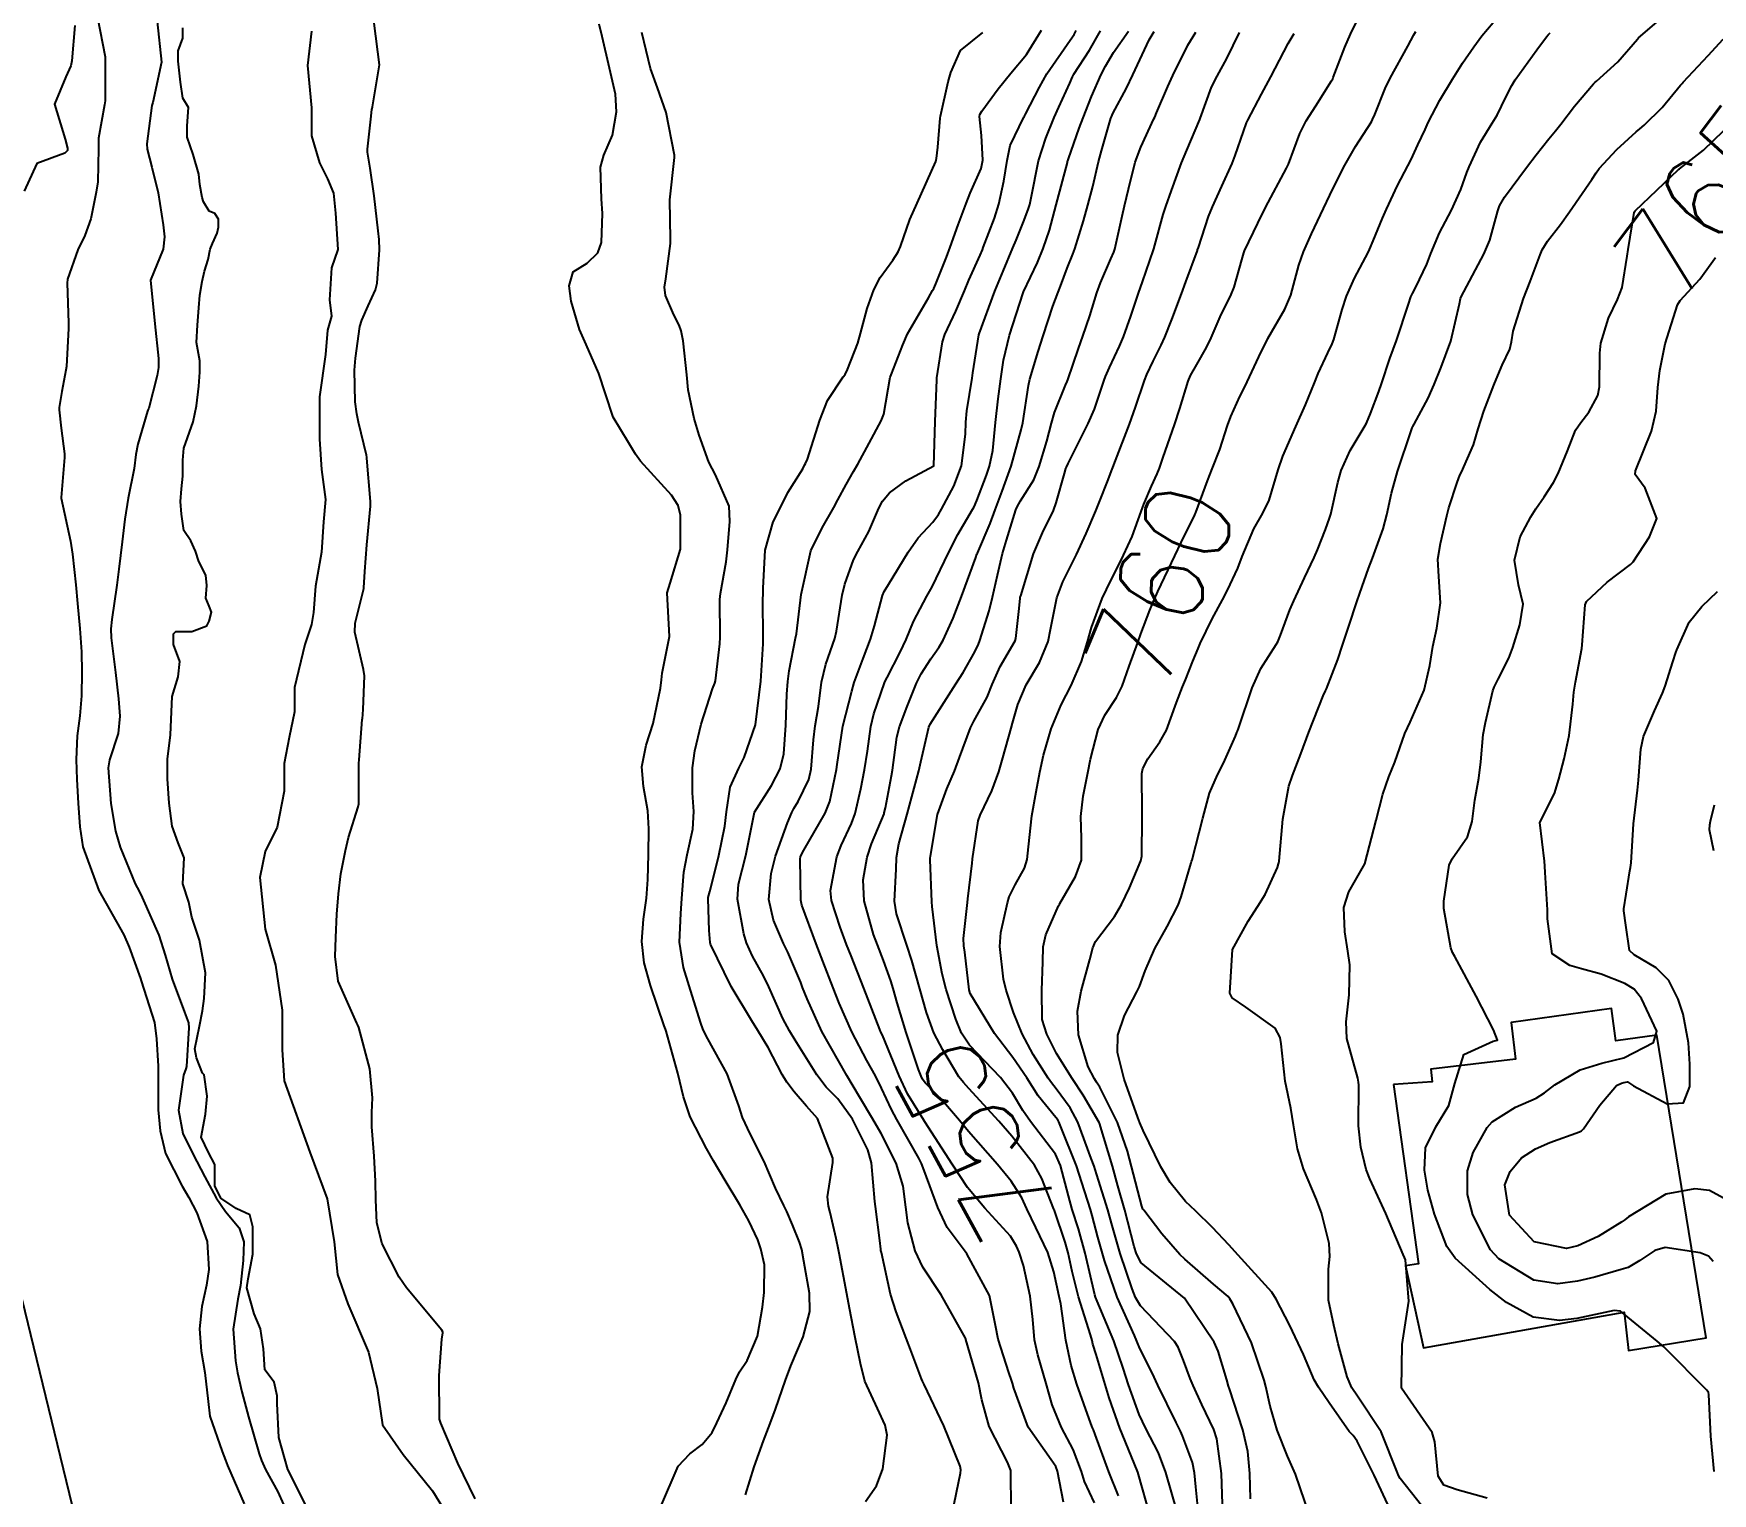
# Model space of a CAD drawing. Header units: metres. Extents: x 318500 to 325275, y 7408834 to 7428799.
# Drawn here: x 322140.8 to 322217.8, y 7422461.1 to 7422528 of the extents above; entities that cross this region are included whole.
import ezdxf
from ezdxf.enums import TextEntityAlignment as Align

# ---------------------------------------------------------------- set-up
doc = ezdxf.new("R2010")
doc.units = ezdxf.units.M
doc.header["$MEASUREMENT"] = 0
for name, color, linetype in [('Cotas', 45, 'Continuous'), ('Curvas de Nivel 1m', 11, 'Continuous'), ('Curvas de Nivel 5m', 15, 'Continuous'), ('Divisas', 45, 'Continuous'), ('Edificações', 30, 'Continuous'), ('Hidrografia', 140, 'Continuous'), ('Vias Primárias', 230, 'Continuous')]:
    doc.layers.add(name, color=color, linetype=linetype)
doc.styles.add('Style-STANDARD', font='STANDARD.shx')

msp = doc.modelspace()

# ---------------------------------------------------------------- linework, layer by layer
at = {"layer": 'Curvas de Nivel 1m', "flags": 128}
for points, elevation in [([(322143.747, 7422528.726), (322144.098, 7422526.927), (322144.098, 7422526.722), (322144.093, 7422524.911), (322144.067, 7422524.722), (322143.787, 7422523.194), (322143.783, 7422522.725), (322143.754, 7422521.198), (322143.679, 7422520.725), (322143.43, 7422519.505), (322143.154, 7422518.73), (322142.846, 7422518.078), (322142.373, 7422516.738), (322142.348, 7422516.557), (322142.405, 7422514.737), (322142.406, 7422514.469), (322142.314, 7422512.738), (322142.293, 7422512.562), (322142.103, 7422511.589), (322141.982, 7422510.852), (322141.98, 7422510.742), (322142.078, 7422509.91), (322142.229, 7422508.738), (322142.235, 7422508.562), (322142.072, 7422506.74), (322142.073, 7422506.706), (322142.507, 7422504.735), (322142.6, 7422504.135), (322142.754, 7422502.732), (322142.822, 7422501.881), (322142.936, 7422500.73), (322143.014, 7422499.659), (322143.018, 7422498.729), (322143.005, 7422497.643), (322142.924, 7422496.73), (322142.809, 7422495.818), (322142.767, 7422494.731), (322142.789, 7422493.808), (322142.857, 7422492.73), (322142.925, 7422491.643), (322143.068, 7422490.728), (322143.8, 7422488.72), (322144.953, 7422486.702), (322145.194, 7422486.129), (322145.712, 7422484.691), (322145.748, 7422484.589), (322146.354, 7422482.68), (322146.453, 7422481.934), (322146.515, 7422480.678), (322146.52, 7422479.519), (322146.527, 7422478.677), (322146.612, 7422477.719), (322146.855, 7422476.672), (322147.618, 7422475.185), (322147.93, 7422474.657), (322148.301, 7422473.955), (322148.774, 7422472.648), (322148.849, 7422471.369), (322148.731, 7422470.648), (322148.526, 7422469.669), (322148.423, 7422468.651), (322148.494, 7422467.624), (322148.66, 7422466.643), (322148.815, 7422465.315), (322148.887, 7422464.639), (322149.456, 7422463.027), (322149.612, 7422462.628), (322149.7, 7422462.375), (322150.466, 7422460.62)], 748), ([(322146.478, 7422528.538), (322146.668, 7422526.684), (322146.281, 7422524.838), (322146.239, 7422524.691), (322146.006, 7422522.941), (322146.015, 7422522.694), (322146.238, 7422521.867), (322146.528, 7422520.685), (322146.752, 7422519.228), (322146.81, 7422518.681), (322146.758, 7422518.115), (322146.17, 7422516.69), (322146.363, 7422514.687), (322146.537, 7422513.097), (322146.53, 7422512.684), (322146.47, 7422512.329), (322146.092, 7422510.833), (322146.054, 7422510.727), (322146.039, 7422510.691), (322145.583, 7422509.181), (322145.497, 7422508.698), (322145.421, 7422508.067), (322145.153, 7422506.703), (322144.987, 7422505.744), (322144.865, 7422504.707), (322144.725, 7422503.443), (322144.62, 7422502.71), (322144.393, 7422501.141), (322144.348, 7422500.714), (322144.36, 7422500.308), (322144.564, 7422498.71), (322144.71, 7422497.501), (322144.768, 7422496.707), (322144.689, 7422495.917), (322144.296, 7422494.714), (322144.235, 7422494.354), (322144.357, 7422492.712), (322144.568, 7422491.439), (322144.773, 7422490.706), (322145.463, 7422489.037), (322145.645, 7422488.692), (322145.796, 7422488.399), (322146.554, 7422486.678), (322146.845, 7422485.758), (322147.161, 7422484.669), (322147.727, 7422483.148), (322147.906, 7422482.658), (322147.934, 7422482.441), (322147.824, 7422480.659), (322147.795, 7422480.553), (322147.686, 7422480.263), (322147.449, 7422478.663), (322147.654, 7422477.588), (322148.113, 7422476.655), (322148.66, 7422475.614), (322149.177, 7422474.644), (322149.604, 7422474.02), (322150.234, 7422473.268), (322150.455, 7422472.627), (322150.425, 7422471.78), (322150.298, 7422470.629), (322150.181, 7422470.001), (322149.967, 7422468.633), (322150.064, 7422467.173), (322150.166, 7422466.623), (322150.356, 7422465.762), (322150.666, 7422464.618), (322151.147, 7422462.92), (322151.253, 7422462.612), (322151.446, 7422462.2), (322152.006, 7422461.172), (322152.267, 7422460.597)], 747), ([(322195.317, 7422460.137), (322195.26, 7422462.023), (322195.052, 7422463.603), (322194.914, 7422464.028), (322194.357, 7422465.177), (322193.962, 7422466.043), (322193.834, 7422466.366), (322193.521, 7422467.197), (322193.28, 7422467.807), (322193.107, 7422468.056), (322191.554, 7422469.698), (322191.327, 7422470.082), (322191.174, 7422470.476), (322190.618, 7422472.09), (322190.214, 7422473.484), (322190.046, 7422474.096), (322189.63, 7422475.449), (322189.478, 7422475.943), (322189.423, 7422476.103), (322189.295, 7422476.455), (322188.682, 7422478.115), (322188.328, 7422478.772), (322187.685, 7422479.635), (322187.47, 7422479.916), (322187.324, 7422480.135), (322186.633, 7422481.219), (322186.122, 7422482.154), (322185.735, 7422483.137), (322185.386, 7422484.164), (322185.263, 7422484.657), (322185.095, 7422486.167), (322185.141, 7422486.805), (322185.448, 7422488.164), (322185.535, 7422488.431), (322185.812, 7422488.99), (322186.232, 7422489.745), (322186.362, 7422490.152), (322186.418, 7422490.733), (322186.57, 7422492.149), (322186.77, 7422493.243), (322186.942, 7422494.144), (322187.104, 7422494.93), (322187.452, 7422496.137), (322187.921, 7422497.235), (322188.369, 7422498.123), (322188.847, 7422499.216), (322189.123, 7422500.113), (322189.31, 7422500.77), (322189.8, 7422502.103), (322189.994, 7422502.522), (322190.777, 7422504.098), (322191.163, 7422504.953), (322191.577, 7422506.087), (322191.703, 7422506.427), (322192.058, 7422507.251), (322192.319, 7422507.824), (322192.414, 7422508.075), (322192.582, 7422508.579), (322193.106, 7422510.065), (322193.352, 7422510.811), (322193.738, 7422512.056), (322193.849, 7422512.329), (322194.132, 7422512.833), (322194.583, 7422513.606), (322194.785, 7422514.044), (322195.195, 7422515.004), (322195.712, 7422516.035), (322195.846, 7422516.362), (322196.194, 7422517.623), (322196.285, 7422517.942), (322196.32, 7422518.028), (322196.934, 7422519.304), (322197.275, 7422520.014), (322198.248, 7422521.826), (322198.328, 7422521.999), (322198.847, 7422523.416), (322199.138, 7422523.987), (322199.587, 7422524.684), (322200.308, 7422525.825), (322200.363, 7422525.915), (322200.385, 7422525.969), (322200.92, 7422527.368), (322201.178, 7422527.962), (322201.559, 7422528.741)], 759), ([(322199.299, 7422460.105), (322198.66, 7422461.982), (322198.295, 7422462.815), (322197.819, 7422463.995), (322197.496, 7422465.095), (322197.292, 7422466.002), (322197.219, 7422466.297), (322196.638, 7422468.009), (322195.786, 7422469.788), (322195.649, 7422470.019), (322195.562, 7422470.121), (322194.903, 7422470.697), (322193.587, 7422471.836), (322193.353, 7422472.054), (322192.522, 7422472.989), (322191.698, 7422474.079), (322191.662, 7422474.13), (322191.613, 7422474.265), (322191.144, 7422476.085), (322190.956, 7422476.781), (322190.493, 7422478.092), (322189.686, 7422479.714), (322189.54, 7422479.953), (322189.449, 7422480.104), (322189.153, 7422480.653), (322188.704, 7422482.115), (322188.656, 7422483.197), (322188.829, 7422484.114), (322189.227, 7422485.571), (322189.368, 7422486.106), (322189.494, 7422486.384), (322189.78, 7422486.766), (322190.355, 7422487.531), (322190.683, 7422488.091), (322191.048, 7422488.851), (322191.571, 7422490.083), (322191.616, 7422490.298), (322191.633, 7422492.082), (322191.632, 7422492.303), (322191.61, 7422494.083), (322191.654, 7422494.312), (322191.89, 7422494.754), (322192.434, 7422495.541), (322192.74, 7422496.068), (322193.204, 7422497.342), (322193.473, 7422498.057), (322193.61, 7422498.38), (322193.948, 7422499.234), (322194.187, 7422499.817), (322194.288, 7422500.047), (322194.841, 7422501.178), (322195.305, 7422502.037), (322195.538, 7422502.491), (322196.005, 7422503.502), (322196.217, 7422504.027), (322196.748, 7422505.3), (322197.153, 7422506.013), (322197.448, 7422506.61), (322197.867, 7422508.003), (322198.076, 7422508.619), (322198.674, 7422509.991), (322199.113, 7422510.976), (322199.522, 7422511.979), (322199.693, 7422512.41), (322200.141, 7422513.357), (322200.337, 7422513.778), (322200.406, 7422513.967), (322200.789, 7422515.339), (322201, 7422515.962), (322201.365, 7422516.775), (322201.984, 7422517.952), (322202.054, 7422518.1), (322202.208, 7422518.487), (322202.643, 7422519.525), (322202.823, 7422519.941), (322203.332, 7422521.024), (322203.8, 7422521.927), (322203.953, 7422522.226), (322204.265, 7422522.889), (322204.594, 7422523.597), (322204.744, 7422523.913), (322205.269, 7422524.931), (322205.853, 7422525.897), (322206.317, 7422526.634), (322206.825, 7422527.385), (322207.197, 7422527.881), (322207.716, 7422528.5)], 761), ([(322204.955, 7422459.897), (322203.458, 7422461.793), (322203.384, 7422461.921), (322203.333, 7422462.05), (322202.586, 7422463.929), (322201.504, 7422465.552), (322201.242, 7422465.944), (322201.023, 7422466.442), (322200.609, 7422467.954), (322200.41, 7422468.818), (322200.164, 7422469.961), (322200.163, 7422471.38), (322200.235, 7422471.96), (322200.192, 7422472.557), (322199.85, 7422473.966), (322199.619, 7422474.569), (322199.016, 7422475.979), (322198.745, 7422476.892), (322198.56, 7422477.987), (322198.436, 7422478.747), (322198.182, 7422479.993), (322198.004, 7422481.707), (322197.949, 7422481.997), (322197.726, 7422482.427), (322196.376, 7422483.378), (322195.747, 7422483.802), (322195.645, 7422484.022), (322195.77, 7422486.02), (322196.484, 7422487.319), (322196.931, 7422488.009), (322197.263, 7422488.55), (322197.827, 7422489.785), (322197.882, 7422489.946), (322197.896, 7422489.999), (322197.907, 7422490.075), (322198.07, 7422491.997), (322198.356, 7422493.51), (322198.511, 7422493.991), (322198.896, 7422494.984), (322199.262, 7422495.98), (322199.927, 7422497.64), (322200.027, 7422497.871), (322200.073, 7422497.969), (322200.603, 7422499.311), (322200.808, 7422499.962), (322201.099, 7422500.833), (322201.473, 7422501.955), (322201.602, 7422502.346), (322202.005, 7422503.482), (322202.182, 7422503.947), (322202.673, 7422505.298), (322202.843, 7422505.938), (322203.051, 7422506.939), (322203.329, 7422507.931), (322203.954, 7422509.787), (322204.006, 7422509.921), (322204.031, 7422509.981), (322204.093, 7422510.094), (322204.743, 7422511.278), (322205.005, 7422511.907), (322205.329, 7422512.706), (322205.773, 7422513.896), (322206.167, 7422515.6), (322206.216, 7422515.843), (322206.23, 7422515.889), (322206.91, 7422517.162), (322207.281, 7422517.879), (322207.557, 7422518.529), (322207.93, 7422519.873), (322208.007, 7422520.098), (322208.236, 7422520.487), (322209.248, 7422521.855), (322209.681, 7422522.426), (322210.27, 7422523.169), (322210.576, 7422523.535), (322210.814, 7422523.832), (322211.447, 7422524.668), (322212.308, 7422525.679), (322212.375, 7422525.744), (322212.449, 7422525.809), (322213.428, 7422526.69), (322214.329, 7422527.738), (322214.382, 7422527.789), (322215.428, 7422528.689)], 763), ([(322142.707, 7422528.353), (322142.56, 7422526.737), (322142.521, 7422526.514), (322142.293, 7422526.007), (322141.766, 7422524.748), (322142.256, 7422523.154), (322142.368, 7422522.739), (322142.362, 7422522.625), (322142.247, 7422522.511), (322140.96, 7422522.038), (322140.379, 7422520.768)], 749), ([(322161.055, 7422460.862), (322160.252, 7422462.492), (322159.477, 7422464.324), (322159.424, 7422464.501), (322159.416, 7422464.566), (322159.402, 7422466.502), (322159.527, 7422468.175), (322159.568, 7422468.461), (322159.567, 7422468.5), (322159.531, 7422468.576), (322157.905, 7422470.525), (322157.567, 7422471.012), (322156.792, 7422472.542), (322156.551, 7422473.497), (322156.505, 7422474.547), (322156.49, 7422475.414), (322156.424, 7422476.548), (322156.314, 7422477.896), (322156.312, 7422478.55), (322156.352, 7422479.225), (322156.224, 7422480.552), (322155.718, 7422482.454), (322155.68, 7422482.56), (322155.635, 7422482.648), (322154.766, 7422484.57), (322154.633, 7422485.699), (322154.663, 7422486.571), (322154.712, 7422487.645), (322154.784, 7422488.57), (322154.9, 7422489.483), (322155.103, 7422490.567), (322155.254, 7422491.148), (322155.695, 7422492.562), (322155.713, 7422492.701), (322155.724, 7422494.562), (322155.729, 7422494.715), (322155.88, 7422496.56), (322155.884, 7422496.587), (322155.915, 7422497.023), (322155.974, 7422498.559), (322155.934, 7422498.853), (322155.543, 7422500.564), (322155.549, 7422500.981), (322155.943, 7422502.56), (322155.95, 7422502.601), (322155.998, 7422503.339), (322156.09, 7422504.559), (322156.254, 7422506.34), (322156.257, 7422506.557), (322156.094, 7422508.535), (322156.094, 7422508.56), (322156.091, 7422508.58), (322156.071, 7422508.671), (322155.706, 7422510.184), (322155.622, 7422510.565), (322155.554, 7422511.109), (322155.521, 7422512.566), (322155.567, 7422513.124), (322155.77, 7422514.564), (322155.855, 7422514.852), (322156.154, 7422515.518), (322156.48, 7422516.24), (322156.562, 7422516.554), (322156.663, 7422518.082), (322156.648, 7422518.553), (322156.607, 7422518.957), (322156.429, 7422520.557), (322156.239, 7422521.822), (322156.125, 7422522.561), (322156.123, 7422522.69), (322156.273, 7422524.06), (322156.322, 7422524.517), (322156.328, 7422524.559), (322156.351, 7422524.629), (322156.663, 7422526.555), (322156.419, 7422528.468)], 747), ([(322169.562, 7422460.499), (322170.353, 7422462.356), (322170.897, 7422462.91), (322171.465, 7422463.35), (322171.911, 7422463.898), (322172.136, 7422464.333), (322172.563, 7422465.261), (322173.005, 7422466.325), (322173.166, 7422466.671), (322173.519, 7422467.193), (322173.996, 7422468.313), (322174.222, 7422469.638), (322174.297, 7422470.309), (322174.308, 7422471.58), (322174.153, 7422472.312), (322174.005, 7422472.725), (322173.603, 7422473.591), (322173.184, 7422474.324), (322172.511, 7422475.447), (322171.976, 7422476.337), (322171.649, 7422476.909), (322170.909, 7422478.351), (322170.597, 7422479.274), (322170.343, 7422480.36), (322169.81, 7422482.278), (322169.78, 7422482.369), (322169.722, 7422482.534), (322169.097, 7422484.38), (322168.795, 7422485.419), (322168.687, 7422486.386), (322168.762, 7422487.408), (322168.904, 7422488.383), (322168.967, 7422489.229), (322168.994, 7422490.383), (322169.017, 7422491.557), (322168.964, 7422492.383), (322168.767, 7422493.486), (322168.696, 7422494.388), (322168.894, 7422495.386), (322169.205, 7422496.381), (322169.55, 7422497.999), (322169.592, 7422498.375), (322169.631, 7422498.678), (322169.96, 7422500.37), (322169.856, 7422502.372), (322169.994, 7422502.81), (322170.459, 7422504.363), (322170.47, 7422505.927), (322170.362, 7422506.365), (322170.047, 7422506.839), (322168.632, 7422508.392), (322168.4, 7422508.722), (322168.079, 7422509.259), (322167.383, 7422510.407), (322167.029, 7422511.488), (322166.719, 7422512.414), (322166.14, 7422513.737), (322165.838, 7422514.425), (322165.46, 7422515.728), (322165.367, 7422516.432), (322165.54, 7422517.07), (322166.186, 7422517.473), (322166.668, 7422517.94), (322166.837, 7422518.414), (322166.886, 7422519.741), (322166.838, 7422520.414), (322166.796, 7422521.863), (322166.956, 7422522.413), (322167.345, 7422523.328), (322167.525, 7422524.408), (322167.484, 7422525.212), (322167.213, 7422526.411), (322166.876, 7422527.86), (322166.739, 7422528.416)], 748), ([(322173.437, 7422461.043), (322173.841, 7422462.314), (322174.268, 7422463.509), (322174.579, 7422464.304), (322174.827, 7422464.962), (322175.271, 7422466.294), (322175.517, 7422466.948), (322176.08, 7422468.282), (322176.387, 7422469.438), (322176.372, 7422470.278), (322176.119, 7422471.745), (322176.019, 7422472.284), (322175.927, 7422472.619), (322175.601, 7422473.406), (322175.334, 7422474.021), (322175.204, 7422474.296), (322174.827, 7422475.096), (322174.304, 7422476.31), (322173.659, 7422477.574), (322173.313, 7422478.324), (322173.142, 7422478.859), (322172.6, 7422480.331), (322171.714, 7422481.926), (322171.503, 7422482.343), (322171.38, 7422482.69), (322170.859, 7422484.353), (322170.6, 7422485.199), (322170.417, 7422486.36), (322170.483, 7422487.667), (322170.524, 7422488.359), (322170.611, 7422489.565), (322170.772, 7422490.356), (322171.024, 7422491.534), (322171.075, 7422492.352), (322171.02, 7422493.195), (322171.013, 7422494.353), (322171.123, 7422495.12), (322171.417, 7422496.347), (322171.926, 7422497.974), (322172.034, 7422498.233), (322172.065, 7422498.339), (322172.265, 7422500.027), (322172.28, 7422500.337), (322172.267, 7422502.056), (322172.292, 7422502.337), (322172.559, 7422503.78), (322172.614, 7422504.334), (322172.73, 7422505.633), (322172.689, 7422506.334), (322172.062, 7422507.778), (322171.766, 7422508.345), (322171.32, 7422509.59), (322171.087, 7422510.355), (322170.81, 7422511.659), (322170.757, 7422512.36), (322170.589, 7422513.918), (322170.501, 7422514.365), (322170.407, 7422514.621), (322170.157, 7422515.099), (322169.779, 7422515.989), (322169.735, 7422516.377), (322169.792, 7422516.759), (322170.007, 7422518.373), (322170.008, 7422518.568), (322169.975, 7422520.374), (322170.186, 7422522.307), (322170.197, 7422522.371), (322170.196, 7422522.425), (322169.803, 7422524.377), (322169.41, 7422525.502), (322169.083, 7422526.388), (322168.688, 7422528.032)], 749), ([(322182.921, 7422460.188), (322183.297, 7422462.031), (322183.314, 7422462.182), (322183.285, 7422462.35), (322182.531, 7422464.194), (322181.628, 7422466.089), (322181.571, 7422466.209), (322181.553, 7422466.252), (322181.511, 7422466.347), (322181, 7422467.693), (322180.805, 7422468.221), (322180.356, 7422469.42), (322180.098, 7422470.232), (322179.684, 7422472.144), (322179.654, 7422472.239), (322179.642, 7422472.291), (322179.595, 7422472.698), (322179.402, 7422474.242), (322179.378, 7422474.478), (322179.225, 7422476.244), (322179.052, 7422476.843), (322178.356, 7422478.253), (322177.679, 7422479.176), (322177.138, 7422479.721), (322176.718, 7422480.275), (322175.714, 7422481.873), (322175.454, 7422482.294), (322175.157, 7422482.87), (322174.513, 7422484.309), (322174.264, 7422484.821), (322173.764, 7422485.725), (322173.485, 7422486.323), (322173.365, 7422486.735), (322173.079, 7422488.327), (322173.124, 7422489.013), (322173.452, 7422490.324), (322173.522, 7422490.634), (322173.85, 7422492.32), (322174.641, 7422493.536), (322175.04, 7422494.303), (322175.209, 7422494.981), (322175.287, 7422496.299), (322175.343, 7422497.717), (322175.383, 7422498.298), (322175.446, 7422498.789), (322175.742, 7422500.293), (322175.775, 7422500.481), (322175.99, 7422502.29), (322176.435, 7422504.284), (322176.961, 7422505.341), (322177.494, 7422506.268), (322177.68, 7422506.631), (322178.056, 7422507.334), (322178.396, 7422507.925), (322178.588, 7422508.255), (322179.112, 7422509.218), (322179.667, 7422510.244), (322179.78, 7422510.557), (322180.082, 7422512.24), (322180.09, 7422512.27), (322180.122, 7422512.347), (322180.65, 7422513.725), (322180.874, 7422514.229), (322181.83, 7422515.878), (322182.022, 7422516.212), (322182.075, 7422516.308), (322182.175, 7422516.517), (322182.656, 7422517.743), (322182.823, 7422518.204), (322183.194, 7422519.221), (322183.557, 7422520.197), (322183.748, 7422520.682), (322184.246, 7422521.813), (322184.316, 7422522.189), (322184.267, 7422523.321), (322184.169, 7422524.191), (322184.188, 7422524.284), (322184.284, 7422524.437), (322185.023, 7422525.455), (322185.611, 7422526.17), (322186.319, 7422527.029), (322187.011, 7422528.15)], 751), ([(322185.623, 7422460.348), (322185.603, 7422462.158), (322185.456, 7422462.539), (322184.609, 7422464.169), (322184.279, 7422465.391), (322184.118, 7422466.174), (322183.548, 7422468.161), (322183.545, 7422468.18), (322183.531, 7422468.218), (322182.416, 7422470.197), (322181.579, 7422471.462), (322181.222, 7422472.216), (322180.888, 7422473.506), (322180.793, 7422474.222), (322180.672, 7422475.177), (322180.345, 7422476.229), (322179.66, 7422477.586), (322179.274, 7422478.244), (322178.663, 7422479.267), (322178.092, 7422480.256), (322177.7, 7422480.928), (322176.936, 7422482.272), (322176.268, 7422483.757), (322176.06, 7422484.285), (322175.974, 7422484.509), (322175.758, 7422485.051), (322175.379, 7422485.909), (322175.193, 7422486.299), (322174.722, 7422487.37), (322174.515, 7422488.309), (322174.621, 7422489.505), (322174.825, 7422490.305), (322175.377, 7422491.828), (322175.571, 7422492.294), (322175.664, 7422492.481), (322175.858, 7422492.809), (322176.346, 7422493.81), (322176.453, 7422494.281), (322176.554, 7422495.626), (322176.645, 7422496.279), (322176.794, 7422497.152), (322176.933, 7422498.275), (322177.125, 7422499.09), (322177.536, 7422500.266), (322177.617, 7422500.613), (322177.877, 7422502.262), (322177.995, 7422502.761), (322178.393, 7422503.87), (322178.587, 7422504.254), (322179.103, 7422505.17), (322179.561, 7422506.245), (322179.724, 7422506.565), (322180.051, 7422506.945), (322180.797, 7422507.491), (322182.07, 7422508.189), (322182.143, 7422510.209), (322182.209, 7422512.118), (322182.215, 7422512.209), (322182.48, 7422513.871), (322182.585, 7422514.206), (322183.091, 7422515.27), (322183.487, 7422516.197), (322183.685, 7422516.687), (322184.195, 7422517.833), (322184.303, 7422518.083), (322184.346, 7422518.188), (322184.865, 7422519.536), (322185.063, 7422520.177), (322185.29, 7422521.224), (322185.437, 7422522.172), (322185.577, 7422522.853), (322186.198, 7422524.161), (322186.233, 7422524.209), (322186.282, 7422524.29), (322186.914, 7422525.538), (322187.262, 7422526.146), (322188.326, 7422527.688), (322188.506, 7422527.951), (322188.603, 7422528.127)], 752), ([(322188.015, 7422460.698), (322187.742, 7422462.126), (322187.669, 7422462.343), (322187.458, 7422462.636), (322186.395, 7422464.146), (322185.738, 7422465.925), (322185.679, 7422466.157), (322185.64, 7422466.287), (322185.515, 7422466.643), (322185.025, 7422468.165), (322184.904, 7422468.802), (322184.63, 7422470.169), (322183.589, 7422472.08), (322183.509, 7422472.181), (322182.695, 7422473.288), (322182.266, 7422474.2), (322181.635, 7422475.891), (322181.511, 7422476.212), (322181.392, 7422476.466), (322180.377, 7422478.229), (322180.134, 7422478.692), (322179.684, 7422479.674), (322179.402, 7422480.243), (322179.005, 7422480.943), (322178.311, 7422482.254), (322177.74, 7422483.568), (322177.467, 7422484.264), (322176.987, 7422485.496), (322176.686, 7422486.276), (322176.026, 7422488.057), (322175.975, 7422488.287), (322175.949, 7422490.167), (322175.972, 7422490.288), (322176.12, 7422490.573), (322177.098, 7422492.271), (322177.315, 7422492.812), (322177.615, 7422494.264), (322177.649, 7422494.498), (322177.91, 7422496.26), (322178.318, 7422497.864), (322178.43, 7422498.255), (322178.835, 7422499.363), (322179.177, 7422500.248), (322179.364, 7422500.852), (322179.729, 7422502.243), (322179.806, 7422502.428), (322179.995, 7422502.747), (322180.901, 7422504.227), (322181.353, 7422504.887), (322182.031, 7422505.596), (322182.286, 7422505.956), (322182.421, 7422506.204), (322182.993, 7422507.259), (322183.341, 7422508.191), (322183.524, 7422509.628), (322183.545, 7422510.188), (322183.585, 7422510.7), (322183.827, 7422512.193), (322183.869, 7422512.447), (322184.136, 7422514.19), (322184.15, 7422514.228), (322184.872, 7422516.179), (322185.248, 7422517.11), (322185.702, 7422518.167), (322185.848, 7422518.523), (322186.219, 7422519.443), (322186.416, 7422519.968), (322186.474, 7422520.156), (322186.535, 7422520.457), (322186.871, 7422522.151), (322187.214, 7422523.197), (322187.594, 7422524.14), (322187.803, 7422524.621), (322188.304, 7422525.715), (322188.431, 7422526.005), (322188.498, 7422526.128), (322189.209, 7422527.234), (322189.724, 7422528.116)], 753), ([(322189.438, 7422460.666), (322188.988, 7422461.642), (322188.842, 7422462.109), (322188.462, 7422463.112), (322187.922, 7422464.123), (322187.495, 7422465.159), (322187.224, 7422466.134), (322186.842, 7422467.459), (322186.69, 7422468.143), (322186.622, 7422469.065), (322186.5, 7422470.146), (322186.187, 7422471.545), (322185.996, 7422472.154), (322185.872, 7422472.435), (322185.597, 7422472.884), (322184.409, 7422474.172), (322183.624, 7422475.118), (322182.925, 7422476.191), (322181.669, 7422478.132), (322181.618, 7422478.211), (322180.875, 7422479.415), (322180.486, 7422480.228), (322179.718, 7422482.1), (322179.655, 7422482.241), (322179.604, 7422482.359), (322178.866, 7422484.249), (322178.285, 7422485.735), (322178.08, 7422486.257), (322177.782, 7422487.04), (322177.384, 7422488.266), (322177.345, 7422488.729), (322177.634, 7422490.263), (322177.835, 7422490.787), (322178.31, 7422491.79), (322178.472, 7422492.254), (322178.73, 7422493.388), (322178.894, 7422494.25), (322179.033, 7422495.109), (322179.192, 7422496.247), (322179.333, 7422496.828), (322179.819, 7422498.241), (322179.85, 7422498.322), (322179.934, 7422498.492), (322180.532, 7422499.651), (322180.806, 7422500.227), (322181.148, 7422501.047), (322181.758, 7422502.213), (322181.994, 7422502.641), (322182.75, 7422504.199), (322183.181, 7422505.035), (322183.852, 7422506.183), (322183.919, 7422506.305), (322184.046, 7422506.595), (322184.489, 7422507.751), (322184.631, 7422508.174), (322184.786, 7422508.882), (322184.91, 7422510.172), (322185.032, 7422511.25), (322185.147, 7422512.175), (322185.274, 7422513.031), (322185.541, 7422514.169), (322186.169, 7422516.11), (322186.188, 7422516.16), (322186.835, 7422517.506), (322187.096, 7422518.147), (322187.372, 7422518.983), (322187.688, 7422520.138), (322188.198, 7422522.079), (322188.21, 7422522.131), (322188.22, 7422522.161), (322188.252, 7422522.249), (322188.746, 7422523.653), (322188.92, 7422524.124), (322189.311, 7422525.104), (322189.744, 7422526.116), (322189.94, 7422526.488), (322190.32, 7422527.123), (322191.006, 7422528.1)], 754), ([(322191.994, 7422460.072), (322191.458, 7422461.977), (322191.421, 7422462.08), (322191.392, 7422462.149), (322190.598, 7422464.089), (322190.119, 7422465.475), (322189.93, 7422466.096), (322189.524, 7422467.463), (322189.372, 7422467.946), (322189.338, 7422468.103), (322189.266, 7422468.372), (322188.71, 7422470.113), (322188.423, 7422471.271), (322188.231, 7422472.12), (322188.093, 7422472.621), (322187.609, 7422474.069), (322187.592, 7422474.112), (322187.584, 7422474.13), (322187.027, 7422475.535), (322186.685, 7422476.144), (322185.66, 7422477.476), (322185.061, 7422478.166), (322183.685, 7422479.658), (322183.432, 7422479.929), (322183.228, 7422480.187), (322182.486, 7422481.421), (322182.075, 7422482.205), (322181.734, 7422483.132), (322181.441, 7422484.215), (322181.069, 7422485.527), (322180.839, 7422486.224), (322180.362, 7422487.661), (322180.277, 7422488.233), (322180.352, 7422489.702), (322180.369, 7422490.232), (322180.467, 7422490.861), (322180.849, 7422492.225), (322181.067, 7422493.017), (322181.383, 7422494.217), (322181.481, 7422494.621), (322181.854, 7422496.211), (322181.911, 7422496.352), (322183.088, 7422498.193), (322183.418, 7422498.708), (322183.952, 7422499.669), (322184.123, 7422500.013), (322184.193, 7422500.178), (322184.616, 7422501.539), (322184.77, 7422502.172), (322184.995, 7422503.175), (322185.23, 7422504.168), (322185.407, 7422504.779), (322185.843, 7422506.162), (322185.897, 7422506.307), (322186.046, 7422506.582), (322186.664, 7422507.548), (322186.909, 7422508.147), (322187.25, 7422509.311), (322187.469, 7422510.139), (322187.604, 7422510.63), (322188.116, 7422511.883), (322188.193, 7422512.055), (322188.222, 7422512.129), (322188.705, 7422513.561), (322188.906, 7422514.122), (322189.221, 7422515.058), (322189.549, 7422516.116), (322189.722, 7422516.569), (322190.193, 7422517.661), (322190.329, 7422517.977), (322190.369, 7422518.107), (322190.705, 7422519.621), (322190.817, 7422520.101), (322190.999, 7422520.86), (322191.311, 7422522.094), (322191.564, 7422522.787), (322192.161, 7422524.082), (322192.2, 7422524.162), (322192.284, 7422524.356), (322192.808, 7422525.567), (322193.032, 7422526.069), (322193.725, 7422527.46), (322194.082, 7422528.054)], 756), ([(322193.224, 7422460.262), (322192.716, 7422462.061), (322192.37, 7422462.967), (322191.791, 7422464.075), (322191.49, 7422464.719), (322190.996, 7422466.085), (322190.761, 7422466.844), (322190.328, 7422468.092), (322189.557, 7422469.917), (322189.492, 7422470.101), (322189.461, 7422470.202), (322189.007, 7422472.109), (322188.707, 7422473.219), (322188.423, 7422474.118), (322188.243, 7422474.744), (322187.876, 7422476.126), (322187.648, 7422476.645), (322186.512, 7422478.147), (322186.164, 7422478.642), (322185.683, 7422479.449), (322185.13, 7422480.166), (322183.712, 7422481.642), (322183.351, 7422482.186), (322183.081, 7422482.838), (322182.646, 7422484.197), (322182.466, 7422484.909), (322182.221, 7422486.203), (322182.005, 7422487.999), (322181.992, 7422488.207), (322181.907, 7422490.131), (322181.908, 7422490.209), (322181.917, 7422490.295), (322182.242, 7422492.204), (322182.676, 7422493.39), (322183.021, 7422494.193), (322183.252, 7422494.828), (322183.755, 7422496.182), (322183.913, 7422496.481), (322184.519, 7422497.579), (322184.753, 7422498.172), (322185.117, 7422498.993), (322185.799, 7422500.162), (322185.843, 7422500.28), (322185.982, 7422501.643), (322186.033, 7422502.116), (322186.042, 7422502.159), (322186.065, 7422502.234), (322186.642, 7422504.151), (322187.057, 7422505.112), (322187.556, 7422506.137), (322187.69, 7422506.491), (322188.066, 7422507.838), (322188.133, 7422508.065), (322188.155, 7422508.129), (322188.234, 7422508.291), (322189.149, 7422510.119), (322189.437, 7422510.78), (322189.886, 7422512.112), (322189.951, 7422512.283), (322190.129, 7422512.685), (322190.588, 7422513.659), (322190.775, 7422514.101), (322191.103, 7422515.039), (322191.457, 7422516.091), (322191.646, 7422516.62), (322192.145, 7422518.081), (322192.158, 7422518.124), (322192.203, 7422518.3), (322192.594, 7422519.705), (322192.713, 7422520.073), (322192.975, 7422520.806), (322193.432, 7422522.062), (322193.674, 7422522.644), (322194.263, 7422524.05), (322194.281, 7422524.103), (322194.809, 7422525.538), (322195.058, 7422526.043), (322195.509, 7422526.847), (322196.088, 7422528.032)], 757), ([(322194.228, 7422460.038), (322194.092, 7422461.398), (322194.026, 7422462.042), (322193.937, 7422462.515), (322193.477, 7422463.736), (322193.386, 7422463.959), (322193.341, 7422464.052), (322193.184, 7422464.355), (322192.347, 7422466.067), (322192.079, 7422466.635), (322191.527, 7422467.744), (322191.386, 7422468.081), (322191.273, 7422468.344), (322190.487, 7422470.091), (322189.9, 7422471.782), (322189.807, 7422472.098), (322189.597, 7422472.849), (322189.336, 7422473.833), (322189.253, 7422474.105), (322188.868, 7422475.351), (322188.619, 7422476.115), (322187.9, 7422477.893), (322187.803, 7422478.128), (322187.756, 7422478.214), (322187.672, 7422478.32), (322186.854, 7422479.314), (322186.335, 7422480.15), (322185.704, 7422481.068), (322184.851, 7422482.169), (322183.747, 7422484.008), (322183.7, 7422484.181), (322183.491, 7422485.908), (322183.451, 7422486.185), (322183.436, 7422486.524), (322183.622, 7422488.183), (322183.641, 7422488.343), (322183.827, 7422489.984), (322183.851, 7422490.158), (322183.855, 7422490.18), (322184.109, 7422491.916), (322184.196, 7422492.177), (322184.738, 7422493.3), (322185.061, 7422494.168), (322185.247, 7422494.809), (322185.615, 7422496.163), (322185.68, 7422496.394), (322185.921, 7422497.256), (322186.309, 7422498.154), (322186.924, 7422499.166), (322187.311, 7422500.14), (322187.42, 7422500.687), (322187.721, 7422502.134), (322187.997, 7422502.871), (322188.62, 7422504.124), (322189.062, 7422505.082), (322189.506, 7422506.115), (322189.661, 7422506.499), (322190.061, 7422507.543), (322190.219, 7422507.956), (322190.277, 7422508.107), (322190.398, 7422508.43), (322191.049, 7422510.096), (322191.322, 7422510.871), (322191.73, 7422512.086), (322191.841, 7422512.367), (322192.134, 7422512.98), (322192.5, 7422513.719), (322192.663, 7422514.072), (322192.986, 7422514.895), (322193.423, 7422516.061), (322193.626, 7422516.611), (322194.159, 7422518.051), (322194.169, 7422518.082), (322194.202, 7422518.188), (322194.669, 7422519.6), (322194.846, 7422520.044), (322195.281, 7422520.998), (322195.751, 7422522.035), (322195.892, 7422522.397), (322196.272, 7422523.501), (322196.412, 7422523.894), (322196.468, 7422524.027), (322197.098, 7422525.218), (322197.529, 7422526.012), (322198.325, 7422527.532), (322198.597, 7422527.996)], 758), ([(322202.993, 7422460.369), (322202.261, 7422461.932), (322201.476, 7422463.501), (322201.293, 7422463.758), (322201.122, 7422463.945), (322200.198, 7422465.261), (322199.712, 7422465.967), (322199.515, 7422466.305), (322199.018, 7422467.463), (322198.784, 7422467.981), (322198.376, 7422468.821), (322197.772, 7422469.997), (322197.565, 7422470.319), (322196.03, 7422472.016), (322195.595, 7422472.488), (322194.858, 7422473.287), (322194.071, 7422474.043), (322193.616, 7422474.48), (322192.915, 7422475.346), (322192.48, 7422476.067), (322191.665, 7422477.734), (322191.52, 7422478.081), (322191.429, 7422478.326), (322190.807, 7422480.089), (322190.502, 7422481.299), (322190.508, 7422482.092), (322190.816, 7422483.007), (322191.383, 7422484.084), (322191.502, 7422484.333), (322191.76, 7422485.049), (322192.212, 7422486.073), (322192.775, 7422487.075), (322193.278, 7422488.058), (322193.422, 7422488.44), (322193.827, 7422489.835), (322193.878, 7422490), (322193.892, 7422490.049), (322193.916, 7422490.134), (322194.415, 7422492.042), (322194.72, 7422493.185), (322195.084, 7422494.032), (322195.36, 7422494.556), (322195.906, 7422495.792), (322195.972, 7422495.966), (322195.997, 7422496.029), (322196.037, 7422496.154), (322196.672, 7422498.019), (322197.064, 7422498.892), (322197.769, 7422500.003), (322197.839, 7422500.125), (322197.966, 7422500.431), (322198.394, 7422501.583), (322198.572, 7422501.991), (322199.071, 7422503.054), (322199.504, 7422503.978), (322199.662, 7422504.329), (322200.029, 7422505.268), (322200.215, 7422505.791), (322200.268, 7422505.968), (322200.601, 7422507.425), (322200.75, 7422507.963), (322201.157, 7422508.881), (322201.807, 7422509.953), (322201.913, 7422510.132), (322202.099, 7422510.58), (322202.472, 7422511.588), (322202.59, 7422511.943), (322202.974, 7422513.101), (322203.287, 7422513.933), (322203.83, 7422515.588), (322203.939, 7422515.923), (322204.019, 7422516.076), (322204.177, 7422516.367), (322204.68, 7422517.425), (322204.865, 7422517.91), (322205.254, 7422518.864), (322205.811, 7422519.896), (322206.24, 7422520.841), (322206.514, 7422521.621), (322206.612, 7422521.886), (322207.142, 7422523.006), (322207.677, 7422523.876), (322207.906, 7422524.254), (322208.298, 7422525.075), (322208.566, 7422525.607), (322208.728, 7422525.864), (322209.713, 7422527.239), (322210.161, 7422527.843), (322210.24, 7422527.933), (322210.333, 7422528.017)], 762), ([(322207.445, 7422460.886), (322206.059, 7422461.272), (322205.454, 7422461.476), (322205.188, 7422461.894), (322205.044, 7422463.465), (322204.915, 7422463.898), (322203.51, 7422465.92), (322203.54, 7422467.92), (322203.846, 7422469.916), (322203.697, 7422471.809), (322203.65, 7422471.919), (322203.592, 7422472.046), (322202.801, 7422473.928), (322202.057, 7422475.515), (322201.895, 7422475.937), (322201.655, 7422476.964), (322201.546, 7422477.942), (322201.552, 7422479.806), (322201.548, 7422479.942), (322201.509, 7422480.127), (322201.015, 7422481.951), (322200.974, 7422482.709), (322201.121, 7422483.949), (322201.14, 7422485.326), (322201.061, 7422485.951), (322200.91, 7422486.826), (322200.876, 7422487.954), (322201.097, 7422488.664), (322201.83, 7422489.95), (322202.358, 7422491.942), (322202.659, 7422493.148), (322202.934, 7422493.934), (322203.207, 7422494.613), (322203.668, 7422495.924), (322203.915, 7422496.434), (322204.552, 7422497.911), (322204.816, 7422499.038), (322204.948, 7422499.905), (322205.127, 7422500.749), (322205.304, 7422501.9), (322205.219, 7422503.119), (322205.187, 7422503.902), (322205.298, 7422504.624), (322205.587, 7422505.897), (322205.682, 7422506.259), (322206.063, 7422507.425), (322206.194, 7422507.763), (322206.259, 7422507.888), (322206.814, 7422509.151), (322207.031, 7422509.881), (322207.291, 7422510.69), (322207.752, 7422511.874), (322207.858, 7422512.138), (322208.134, 7422512.801), (322208.484, 7422513.526), (322208.558, 7422513.864), (322208.64, 7422514.348), (322209.11, 7422515.856), (322209.406, 7422516.628), (322209.872, 7422517.845), (322209.969, 7422518.078), (322210.21, 7422518.477), (322210.807, 7422519.246), (322211.221, 7422519.825), (322212.245, 7422521.303), (322212.441, 7422521.615), (322212.58, 7422521.807), (322213.38, 7422522.682), (322214.275, 7422523.486), (322214.445, 7422523.62), (322214.637, 7422523.785), (322215.463, 7422524.602), (322216.308, 7422525.62), (322216.373, 7422525.695), (322216.431, 7422525.758), (322217.573, 7422526.991), (322218.257, 7422527.731)], 764), ([(322217.796, 7422471.728), (322217.594, 7422471.979), (322217.201, 7422472.13), (322215.599, 7422472.377), (322215.126, 7422472.236), (322214.44, 7422471.772), (322213.902, 7422471.46), (322213.584, 7422471.363), (322212.37, 7422471.007), (322211.575, 7422470.826), (322210.684, 7422470.712), (322209.576, 7422470.878), (322207.97, 7422471.856), (322207.596, 7422472.269), (322206.778, 7422473.873), (322206.546, 7422474.793), (322206.533, 7422475.877), (322206.802, 7422476.723), (322207.44, 7422477.863), (322207.673, 7422478.132), (322208.733, 7422478.796), (322209.691, 7422479.217), (322210.074, 7422479.454), (322210.537, 7422479.827), (322211.707, 7422480.513), (322212.694, 7422480.817), (322213.713, 7422481.064), (322215.065, 7422481.77), (322215.212, 7422482.283), (322214.514, 7422483.779), (322214.18, 7422484.207), (322213.757, 7422484.464), (322212.671, 7422484.891), (322211.763, 7422485.141), (322211.236, 7422485.289), (322210.425, 7422485.83), (322210.206, 7422487.422), (322210.213, 7422487.834), (322210.107, 7422489.555), (322210.091, 7422489.836), (322210.068, 7422490.072), (322209.85, 7422491.84), (322210.523, 7422493.177), (322210.727, 7422493.827), (322210.964, 7422494.754), (322211.2, 7422495.821), (322211.365, 7422497.259), (322211.417, 7422497.818), (322211.483, 7422498.27), (322211.773, 7422499.813), (322211.793, 7422499.983), (322211.936, 7422501.811), (322211.992, 7422501.961), (322212.944, 7422502.857), (322214.009, 7422503.66), (322214.133, 7422503.788), (322214.879, 7422504.925), (322215.224, 7422505.772), (322214.68, 7422507.161), (322214.222, 7422507.788), (322214.244, 7422507.96), (322214.981, 7422509.777), (322215.189, 7422510.689), (322215.262, 7422511.773), (322215.349, 7422512.555), (322215.601, 7422513.768), (322216.168, 7422515.553), (322216.29, 7422515.758), (322217.191, 7422516.739), (322217.901, 7422517.734)], 766), ([(322218.44, 7422474.534), (322217.633, 7422474.988), (322216.957, 7422475.064), (322215.631, 7422474.817), (322213.927, 7422473.777), (322213.752, 7422473.644), (322213.617, 7422473.552), (322212.531, 7422472.871), (322211.6, 7422472.452), (322211.085, 7422472.331), (322209.602, 7422472.624), (322208.463, 7422473.852), (322208.254, 7422475.234), (322208.496, 7422475.851), (322209.021, 7422476.475), (322209.656, 7422476.895), (322210.316, 7422477.174), (322211.668, 7422477.671), (322211.763, 7422477.715), (322211.856, 7422477.808), (322212.602, 7422478.885), (322213.369, 7422479.793), (322213.596, 7422479.896), (322213.701, 7422479.929), (322213.869, 7422479.955), (322214.156, 7422479.783), (322215.688, 7422478.957), (322216.447, 7422478.991), (322216.73, 7422479.745), (322216.733, 7422480.768), (322216.67, 7422481.746), (322216.423, 7422483.067), (322216.203, 7422483.753), (322215.763, 7422484.597), (322215.191, 7422485.188), (322214.182, 7422485.784), (322213.971, 7422485.985), (322213.79, 7422487.14), (322213.707, 7422487.791), (322213.705, 7422487.888), (322213.812, 7422488.566), (322213.98, 7422489.635), (322214.006, 7422489.787), (322214.039, 7422489.994), (322214.149, 7422491.786), (322214.33, 7422493.326), (322214.383, 7422493.782), (322214.479, 7422495.204), (322214.606, 7422495.78), (322215.11, 7422496.96), (322215.479, 7422497.767), (322215.606, 7422498.094), (322215.952, 7422499.198), (322216.085, 7422499.631), (322216.129, 7422499.757), (322216.706, 7422501.023), (322217.276, 7422501.741), (322217.997, 7422502.424)], 767), ([(322217.838, 7422490.537), (322217.628, 7422491.513), (322217.642, 7422491.733), (322217.678, 7422491.907), (322217.864, 7422492.652)], 768)]:
    msp.add_lwpolyline(points, dxfattribs=dict(at, elevation=elevation))
at = {"layer": 'Curvas de Nivel 5m', "flags": 128}
for points, elevation in [([(322178.944, 7422460.735), (322179.442, 7422461.455), (322179.735, 7422462.236), (322179.933, 7422463.773), (322179.846, 7422464.235), (322179.491, 7422464.989), (322178.918, 7422466.246), (322178.709, 7422467.058), (322178.468, 7422468.251), (322178.219, 7422469.584), (322178.096, 7422470.255), (322177.733, 7422472.114), (322177.703, 7422472.259), (322177.595, 7422472.777), (322177.321, 7422473.978), (322177.247, 7422474.265), (322177.198, 7422474.685), (322177.448, 7422476.263), (322177.447, 7422476.459), (322176.744, 7422478.274), (322176.248, 7422478.853), (322175.682, 7422479.499), (322175.343, 7422479.952), (322175.131, 7422480.298), (322174.483, 7422481.534), (322174.003, 7422482.316), (322173.727, 7422482.755), (322172.784, 7422484.33), (322171.834, 7422486.275), (322171.818, 7422486.34), (322171.778, 7422486.89), (322171.73, 7422488.341), (322171.736, 7422488.406), (322171.805, 7422488.681), (322172.145, 7422490.017), (322172.217, 7422490.336), (322172.495, 7422491.682), (322172.572, 7422492.333), (322172.742, 7422493.456), (322173.139, 7422494.327), (322173.39, 7422494.823), (322173.91, 7422496.32), (322174.141, 7422498.317), (322174.249, 7422500.022), (322174.253, 7422500.316), (322174.238, 7422502.064), (322174.249, 7422502.316), (322174.26, 7422502.584), (322174.34, 7422504.315), (322174.72, 7422505.62), (322175.058, 7422506.305), (322175.39, 7422506.96), (322176.066, 7422508.046), (322176.15, 7422508.208), (322176.19, 7422508.288), (322176.281, 7422508.496), (322176.857, 7422510.278), (322177.202, 7422511.175), (322177.917, 7422512.263), (322178.01, 7422512.373), (322178.125, 7422512.594), (322178.596, 7422513.803), (322178.722, 7422514.254), (322179.018, 7422515.395), (322179.327, 7422516.248), (322179.61, 7422516.817), (322180.191, 7422517.612), (322180.441, 7422517.991), (322180.547, 7422518.235), (322180.979, 7422519.468), (322181.318, 7422520.224), (322182.168, 7422522.13), (322182.183, 7422522.211), (322182.193, 7422522.269), (322182.259, 7422522.786), (322182.375, 7422524.113), (322182.383, 7422524.209), (322182.734, 7422525.775), (322182.855, 7422526.205), (322183.301, 7422527.22), (322184.329, 7422528.044)], 750), ([(322190.536, 7422460.997), (322190.098, 7422462.094), (322189.477, 7422463.796), (322189.392, 7422464.015), (322189.354, 7422464.102), (322189.272, 7422464.314), (322188.639, 7422466.113), (322188.369, 7422466.968), (322188.13, 7422468.121), (322187.892, 7422469.787), (322187.826, 7422470.126), (322187.577, 7422471.263), (322187.3, 7422472.134), (322186.746, 7422473.287), (322186.343, 7422474.149), (322186.112, 7422474.647), (322185.629, 7422475.414), (322184.992, 7422476.166), (322183.663, 7422477.683), (322183.257, 7422478.186), (322182.52, 7422479.039), (322181.687, 7422479.908), (322181.56, 7422480.084), (322181.497, 7422480.213), (322181.379, 7422480.531), (322180.816, 7422482.224), (322180.394, 7422483.576), (322180.207, 7422484.233), (322180.102, 7422484.583), (322179.763, 7422485.526), (322179.49, 7422486.243), (322179.308, 7422486.714), (322178.878, 7422488.249), (322178.843, 7422489.221), (322179.019, 7422490.248), (322179.219, 7422490.864), (322179.796, 7422492.241), (322179.807, 7422492.284), (322179.854, 7422492.515), (322180.132, 7422493.98), (322180.175, 7422494.236), (322180.382, 7422495.754), (322180.498, 7422496.231), (322180.855, 7422497.162), (322181.289, 7422498.22), (322181.503, 7422498.65), (322181.947, 7422499.344), (322182.304, 7422499.856), (322182.508, 7422500.202), (322182.965, 7422501.205), (322183.345, 7422502.19), (322184.008, 7422503.985), (322184.054, 7422504.135), (322184.074, 7422504.179), (322184.661, 7422505.543), (322184.889, 7422506.172), (322185.204, 7422507.018), (322185.629, 7422508.164), (322186.087, 7422509.828), (322186.151, 7422510.159), (322186.413, 7422511.858), (322186.48, 7422512.155), (322186.865, 7422513.423), (322187.086, 7422514.146), (322187.528, 7422515.504), (322187.772, 7422516.136), (322187.886, 7422516.423), (322188.187, 7422517.237), (322188.443, 7422517.881), (322188.537, 7422518.127), (322188.938, 7422519.404), (322189.14, 7422520.121), (322189.373, 7422520.984), (322189.631, 7422522.116), (322189.761, 7422522.611), (322190.196, 7422524.111), (322190.216, 7422524.176), (322190.283, 7422524.319), (322190.913, 7422525.488), (322191.202, 7422526.097), (322191.946, 7422527.706), (322192.173, 7422528.082)], 755), ([(322196.591, 7422460.86), (322196.567, 7422462.009), (322196.463, 7422463.017), (322196.246, 7422464.012), (322195.634, 7422465.893), (322195.589, 7422466.019), (322195.513, 7422466.308), (322195.117, 7422467.617), (322194.921, 7422468.029), (322193.56, 7422470.05), (322191.584, 7422471.67), (322191.361, 7422472.082), (322191.266, 7422472.411), (322190.826, 7422474.088), (322190.516, 7422475.202), (322190.262, 7422476.094), (322189.67, 7422478.071), (322189.657, 7422478.1), (322188.918, 7422479.347), (322188.419, 7422480.119), (322187.707, 7422481.265), (322187.252, 7422482.137), (322187.048, 7422482.822), (322187.031, 7422484.141), (322187.078, 7422485.455), (322187.092, 7422486.14), (322187.215, 7422486.702), (322187.798, 7422488.026), (322187.836, 7422488.093), (322187.855, 7422488.129), (322188.575, 7422489.362), (322188.845, 7422490.115), (322188.853, 7422491.128), (322188.811, 7422492.116), (322188.929, 7422493.049), (322189.132, 7422494.111), (322189.262, 7422494.737), (322189.605, 7422496.105), (322189.917, 7422496.761), (322190.454, 7422497.565), (322190.704, 7422498.092), (322191.029, 7422499.004), (322191.423, 7422500.085), (322191.569, 7422500.481), (322191.982, 7422501.567), (322192.13, 7422501.936), (322192.192, 7422502.077), (322192.35, 7422502.431), (322193.129, 7422504.063), (322193.414, 7422504.664), (322194.038, 7422505.936), (322194.078, 7422506.011), (322194.094, 7422506.049), (322194.615, 7422507.491), (322194.835, 7422508.042), (322195.181, 7422508.937), (322195.544, 7422510.035), (322195.692, 7422510.438), (322196.11, 7422511.367), (322196.334, 7422511.809), (322196.445, 7422512.025), (322196.977, 7422513.178), (322197.383, 7422514.012), (322198.164, 7422515.363), (322198.438, 7422515.996), (322198.811, 7422517.37), (322199.023, 7422517.988), (322199.386, 7422518.808), (322199.938, 7422519.974), (322200.236, 7422520.592), (322200.689, 7422521.522), (322200.914, 7422521.963), (322201.412, 7422522.809), (322202.132, 7422523.951), (322202.184, 7422524.048), (322202.285, 7422524.282), (322202.769, 7422525.477), (322202.991, 7422525.94), (322203.801, 7422527.405), (322204.077, 7422527.924), (322204.17, 7422528.084)], 760), ([(322217.853, 7422462.113), (322217.697, 7422463.727), (322217.605, 7422465.632), (322217.58, 7422465.729), (322217.512, 7422465.838), (322215.594, 7422467.759), (322215.568, 7422467.787), (322215.541, 7422467.82), (322215.229, 7422468.077), (322213.557, 7422469.447), (322213.257, 7422469.484), (322211.553, 7422469.117), (322210.75, 7422469.02), (322209.553, 7422469.183), (322208.32, 7422469.852), (322207.569, 7422470.449), (322205.969, 7422471.884), (322205.598, 7422472.414), (322205.027, 7422473.899), (322204.723, 7422474.995), (322204.562, 7422475.906), (322204.621, 7422476.94), (322205.091, 7422477.899), (322205.68, 7422478.879), (322205.966, 7422479.886), (322206.378, 7422481.212), (322207.719, 7422481.825), (322207.92, 7422481.867), (322207.727, 7422482.344), (322206.942, 7422483.878), (322205.957, 7422485.699), (322205.852, 7422485.889), (322205.773, 7422486.095), (322205.455, 7422487.895), (322205.461, 7422488.239), (322205.699, 7422489.892), (322205.833, 7422490.171), (322206.542, 7422491.184), (322206.759, 7422491.881), (322206.883, 7422492.862), (322207.061, 7422493.878), (322207.154, 7422494.615), (322207.263, 7422495.876), (322207.365, 7422496.426), (322207.706, 7422497.872), (322207.759, 7422498.045), (322207.938, 7422498.413), (322208.439, 7422499.377), (322208.615, 7422499.86), (322208.936, 7422500.896), (322209.092, 7422501.853), (322208.872, 7422502.73), (322208.7, 7422503.86), (322208.953, 7422504.929), (322209.438, 7422505.849), (322209.674, 7422506.217), (322210.054, 7422506.756), (322210.48, 7422507.418), (322210.688, 7422507.831), (322211.126, 7422508.87), (322211.494, 7422509.819), (322211.735, 7422510.176), (322212.102, 7422510.638), (322212.516, 7422511.404), (322212.592, 7422511.805), (322212.603, 7422513.346), (322212.657, 7422513.805), (322213.009, 7422514.954), (322213.412, 7422515.798), (322213.625, 7422516.349), (322213.861, 7422517.793), (322213.907, 7422518.09), (322214.181, 7422519.79), (322214.197, 7422519.824), (322214.231, 7422519.868), (322216.21, 7422521.761), (322216.233, 7422521.778), (322216.251, 7422521.793), (322217.363, 7422522.644), (322218.277, 7422523.532)], 765)]:
    msp.add_lwpolyline(points, dxfattribs=dict(at, elevation=elevation))
at = {"layer": 'Divisas'}
msp.add_lwpolyline([(322161.739, 7422372.238), (322156.986, 7422394.962), (322153.88, 7422410.201), (322149.098, 7422434.38), (322143.123, 7422458.327), (322136.204, 7422486.704), (322132.879, 7422500), (322132.107, 7422503.377), (322126.878, 7422524.401), (322114.043, 7422553.415), (322100.676, 7422582.137), (322088.639, 7422609.574), (322070.029, 7422656.014), (322062.925, 7422673.938), (322058.33, 7422685.715), (322057.295, 7422687.151), (322047.85, 7422699.023), (322032.262, 7422718.527), (322030.649, 7422728.035), (322028.338, 7422742.254), (322024.501, 7422750.247), (321994.245, 7422807.189)], dxfattribs=at)
at = {"layer": 'Edificações'}
msp.add_lwpolyline([(322203.14, 7422479.846), (322204.296, 7422471.624), (322203.69, 7422471.523), (322204.528, 7422467.777), (322213.727, 7422469.4), (322213.921, 7422467.652), (322217.483, 7422468.235), (322215.214, 7422482.098), (322213.336, 7422481.839), (322213.142, 7422483.327), (322208.544, 7422482.68), (322208.739, 7422480.997), (322204.853, 7422480.544), (322204.918, 7422479.962)], close=True, dxfattribs=at)
at = {"layer": 'Hidrografia'}
for points in [[(322153.376, 7422460.389), (322152.469, 7422462.202), (322152.051, 7422463.667), (322151.975, 7422465.224), (322151.975, 7422465.573), (322151.835, 7422466.2), (322151.416, 7422466.758), (322151.347, 7422467.735), (322151.207, 7422468.641), (322150.928, 7422469.338), (322150.579, 7422470.524), (322150.649, 7422470.942), (322150.858, 7422472.058), (322150.858, 7422472.965), (322150.858, 7422473.313), (322150.719, 7422473.871), (322150.091, 7422474.15), (322149.393, 7422474.638), (322149.114, 7422475.196), (322149.114, 7422476.172), (322148.835, 7422476.73), (322148.486, 7422477.428), (322148.696, 7422478.474), (322148.765, 7422479.31), (322148.626, 7422480.287), (322148.556, 7422480.356), (322148.277, 7422481.054), (322148.207, 7422481.472), (322148.416, 7422482.518), (322148.556, 7422483.215), (322148.626, 7422483.773), (322148.696, 7422484.959), (322148.415, 7422486.452), (322148.066, 7422487.498), (322147.927, 7422488.195), (322147.648, 7422489.032), (322147.717, 7422490.217), (322147.438, 7422490.915), (322147.159, 7422491.682), (322147.02, 7422492.728), (322146.95, 7422493.843), (322146.95, 7422494.75), (322147.09, 7422495.866), (322147.159, 7422497.609), (322147.438, 7422498.516), (322147.508, 7422499.213), (322147.229, 7422500), (322147.226, 7422500.482), (322147.331, 7422500.588), (322147.753, 7422500.588), (322148.07, 7422500.588), (322148.755, 7422500.851), (322148.861, 7422501.062), (322148.966, 7422501.484), (322148.861, 7422501.748), (322148.703, 7422502.117), (322148.755, 7422502.697), (322148.703, 7422503.172), (322148.386, 7422503.804), (322148.228, 7422504.279), (322148.017, 7422504.753), (322147.7, 7422505.228), (322147.595, 7422505.966), (322147.542, 7422506.546), (322147.595, 7422507.126), (322147.648, 7422507.706), (322147.648, 7422508.444), (322147.699, 7422508.988), (322148.121, 7422510.2), (322148.279, 7422510.939), (322148.385, 7422511.835), (322148.437, 7422512.468), (322148.437, 7422512.995), (322148.279, 7422513.839), (322148.332, 7422514.63), (322148.385, 7422515.42), (322148.437, 7422516), (322148.543, 7422516.633), (322148.648, 7422517.108), (322148.807, 7422517.635), (322148.912, 7422518.11), (322149.018, 7422518.373), (322149.229, 7422518.848), (322149.281, 7422519.111), (322149.281, 7422519.481), (322149.123, 7422519.744), (322148.859, 7422519.85), (322148.596, 7422520.272), (322148.543, 7422520.482), (322148.436, 7422521.075), (322148.383, 7422521.55), (322148.119, 7422522.446), (322147.856, 7422523.237), (322147.856, 7422523.764), (322147.908, 7422524.608), (322147.645, 7422525.03), (322147.539, 7422525.768), (322147.434, 7422526.717), (322147.434, 7422527.192), (322147.645, 7422527.772), (322147.645, 7422528.246)], [(322153.548, 7422528.101), (322153.363, 7422526.53), (322153.548, 7422524.59), (322153.548, 7422523.296), (322153.919, 7422522.067), (322154.289, 7422521.328), (322154.566, 7422520.681), (322154.658, 7422519.757), (322154.751, 7422518.094), (322154.474, 7422517.262), (322154.381, 7422515.784), (322154.474, 7422515.045), (322154.289, 7422514.398), (322154.196, 7422513.289), (322153.919, 7422511.349), (322153.919, 7422509.408), (322154.011, 7422508.022), (322154.196, 7422506.636), (322154.104, 7422505.62), (322154.011, 7422504.234), (322153.734, 7422502.663), (322153.642, 7422501.462), (322153.549, 7422500.907), (322153.241, 7422500), (322152.766, 7422498.024), (322152.766, 7422496.917), (322152.529, 7422495.732), (322152.292, 7422494.546), (322152.292, 7422493.281), (322151.975, 7422491.622), (322151.422, 7422490.515), (322151.185, 7422489.33), (322151.422, 7422486.958), (322151.896, 7422485.299), (322152.213, 7422483.244), (322152.213, 7422481.426), (322152.292, 7422480.003), (322153.481, 7422476.739), (322154.272, 7422474.605), (322154.588, 7422472.629), (322154.746, 7422471.127), (322155.221, 7422469.784), (322156.17, 7422467.571), (322156.565, 7422465.911), (322156.802, 7422464.251), (322157.757, 7422462.886), (322159.101, 7422461.226), (322160.208, 7422459.408)]]:
    msp.add_lwpolyline(points, dxfattribs=at)
at = {"layer": 'Vias Primárias'}
for points in [[(323715.644, 7420145.548, 0), (323709.04, 7420132.939)], [(323831.088, 7420001.787, 0), (323833.844, 7420008.443, 0.220888)]]:
    msp.add_lwpolyline(points, format="xyb", dxfattribs=at)

# ---------------------------------------------------------------- texts
at = {"layer": 'Cotas', "style": 'Style-STANDARD'}
for s, rotation, p in [('765', 52.87658, (322217.404, 7422520.368, 765)), ('760', 67.35546, (322192.488, 7422502.717, 760)), ('755', 118.69104, (322183.993, 7422477.29, 755))]:
    msp.add_text(s, height=4, rotation=rotation, dxfattribs=at).set_placement(p, align=Align.MIDDLE_CENTER)

doc.saveas('drawing.dxf')
